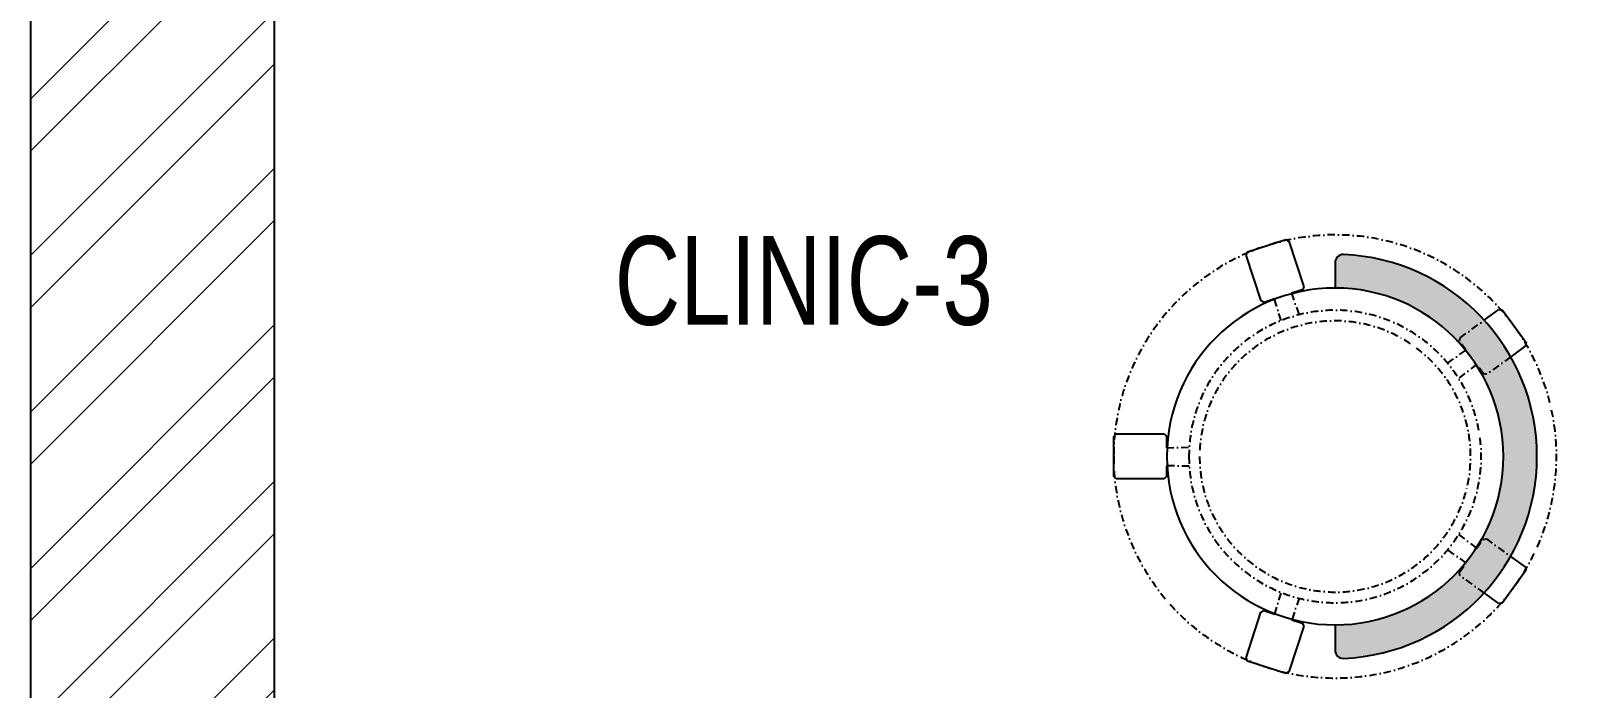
# Model space of a CAD drawing. Header units: feet. Extents: x 3163340 to 3169606, y -5539336 to -5517086.
# Drawn here: x 3163340 to 3165084, y -5523644 to -5522903 of the extents above; entities that cross this region are included whole.
import ezdxf

# ---------------------------------------------------------------- set-up
doc = ezdxf.new("R2010")
doc.units = ezdxf.units.FT
doc.header["$LTSCALE"] = 33
doc.header["$MEASUREMENT"] = 0
doc.linetypes.add('DASHDOT2', pattern=[0.5, 0.25, -0.125, 0, -0.125])
doc.layers.add('A-WALL', color=1, linetype='Continuous')
for name, color, linetype, lineweight in [('HATCH', 9, 'Continuous', 9), ('LENS-FURNITURE', 13, 'Continuous', 9), ('LENS-TEXT', 31, 'Continuous', 5), ('LENS_DIMENSION', 193, 'Continuous', 0), ('LN-ELEVATION-1', 81, 'Continuous', 25), ('LN-HATCH', 251, 'Continuous', 0)]:
    doc.layers.add(name, color=color, linetype=linetype, lineweight=lineweight)
doc.styles.add('LK TXT', font='GILC____.TTF', dxfattribs={"height": 100})

# ---------------------------------------------------------------- blocks, each defined once
blk = doc.blocks.new('A$Cd4c29eb0')
at = {"layer": 'LN-HATCH'}
h = blk.add_hatch(dxfattribs=at)
h.set_pattern_fill('ANSI32', color=256, scale=333, angle=180)
h.set_pattern_definition([(225, (-9279711.251127008, 5293179.774626577), (88.29995930067012, -88.29995930067015), []), (225, (-9279770.117766444, 5293179.774626577), (88.29995930067012, -88.29995930067015), [])])
h.paths.add_polyline_path([(275, 12632), (275, 18576), (0, 18576), (0, 12632)])
h.paths.add_polyline_path([(265, 6618), (265, 12143), (0, 12143), (0, 6618)])
h.paths.add_polyline_path([(250, 3975), (250, 6132), (0, 6132), (0, 3975)])
h.paths.add_polyline_path([(230, 928), (230, 3489), (0, 3489), (0, 928)])
h.paths.add_polyline_path([(5467.931985257194, 21764.7294342909), (5467.931985257194, 22028.90002438985), (45, 18965.02526698261), (355, 18965.02526698261), (355, 18876)])
at = {"layer": 'A-WALL'}
for p, q in [((0, 12632), (0, 18576)), ((275, 12632), (275, 18576))]:
    blk.add_line(p, q, dxfattribs=at)
blk = doc.blocks.new('DR STOOL')
at = {"layer": 'HATCH'}
h = blk.add_hatch(dxfattribs=at)
h.set_pattern_fill('ANSI36', color=250, angle=-90.00000000000001)
h.set_pattern_definition([(315, (-227.8099174643867, 917.3997257252777), (6.173926083235043, -1.683798022700468), [7.9375, -1.587499999999999, 0, -1.587499999999999])])
edge = h.paths.add_edge_path()
edge.add_line((-190.0000000041909, 4.511094e-10), (-218.6899174675346, 4.511094e-10))
edge.add_arc((-218.6899174670689, 9.120000000388245), 9.119999999940092, 177.6119845363388, 269.9999999996136, ccw=False)
edge.add_arc((-1.8626451e-09, 3.565219e-10), 228.000000002257, 2.3880154632688004, 177.6119845367313, ccw=False)
edge.add_arc((218.6899174633436, 9.120000000497384), 9.120000000051716, -90.00000000034493, 2.3880154629299, ccw=False)
edge.add_line((218.6899174633436, 4.511094e-10), (190, 4.511094e-10))
edge.add_arc((-1.8626451e-09, 4.511094e-10), 190.000000001979, -1.27e-14, 180)
at = {"layer": 'LN-ELEVATION-1', "color": 1, "ltscale": 100}
for p, q in [((-128.6221585394814, 215.4841044476634), (-165.2704676063731, 189.0243927398114)), ((-124.7228340068832, 214.8545704018979), (-128.6221585394814, 215.4841044476634)), ((-112.6981821293011, 198.1996966340157), (-124.7228340068832, 214.8545704018979)), ((124.7553772013634, 214.9803744515593), (112.5488144652918, 198.2845540212292)), ((128.7014972954057, 215.5933048763618), (124.7553772013634, 214.9803744515593)), ((128.7014972954057, 215.5933048763618), (124.7553772013634, 214.9803744515593)), ((165.1911288509145, 188.915192311113), (128.7014972954057, 215.5933048763618)), ((165.1911288509145, 188.915192311113), (128.7014972954057, 215.5933048763618)), ((-165.2704676063731, 189.0243927398114), (-165.9069543029182, 185.0820035930228)), ((-165.9069543029182, 185.0820035930228), (-153.8003208162263, 168.3135803133482)), ((153.6734594982117, 168.4294150282658), (165.7973639420234, 185.0121775862135)), ((165.7973639420234, 185.0121775862135), (165.1911288509145, 188.915192311113)), ((165.7973639420234, 185.0121775862135), (165.1911288509145, 188.915192311113)), ((-242.9550312487409, -52.24013893969095), (-244.7482102331705, -55.75945052818861)), ((-191.2928382232785, -35.45407700946089), (-242.9550312487409, -52.24013893969095)), ((-187.9259491492994, -37.1695928365807), (-191.2928382232785, -35.45407700946089)), ((-184.1424400564283, -48.81403796559607), (-187.9259491492994, -37.1695928365807)), ((188.0651108901948, -36.96233201187715), (184.0504167033359, -49.19388854173303)), ((191.3981811110861, -35.27656588272658), (188.0651108901948, -36.96233201187715)), ((243.0100176925771, -52.21682526778022), (191.3981811110861, -35.27656588272658)), ((244.8123673382215, -55.78040257930116), (243.0100176925771, -52.21682526778022)), ((-244.7482102331705, -55.75945052818861), (-230.7800458371639, -98.74904560100549)), ((-173.8639617776498, -80.4479453730819), (-177.8421125086024, -68.2044548037811)), ((177.6922140880488, -68.56540505095472), (173.8739495249465, -80.1985000452405)), ((230.715890809428, -98.7280946081737), (244.8123673382215, -55.78040257930116)), ((-227.2218665438704, -100.5620286722478), (-175.5596735184081, -83.7759667420105)), ((-175.5596735184081, -83.7759667420105), (-173.8639617776498, -80.4479453730819)), ((173.8739495249465, -80.1985000452405), (175.5794035866856, -83.5704969359358)), ((175.5794035866856, -83.5704969359358), (227.1912401677109, -100.5107563209894)), ((-230.7800458371639, -98.74904560100549), (-227.2218665438704, -100.5620286722478)), ((227.1912401677109, -100.5107563209894), (230.715890809428, -98.7280946081737)), ((-22.72193054761737, -190.2142363802995), (-25.39390889601782, -192.886214728569)), ((-10.47823652112856, -190.2142363802995), (-22.72193054761737, -190.2142363802995)), ((22.78362171910703, -190.2142363802995), (9.910054048988968, -190.2142363802995)), ((25.42475448176265, -192.8553691428751), (22.78362171910703, -190.2142363802995)), ((-25.39390889601782, -192.886214728569), (-25.39390889601782, -247.2070584567482)), ((25.42475448176265, -247.1762128710543), (25.42475448176265, -192.8553691428751)), ((-25.39390889601782, -247.2070584567482), (-22.60096735274419, -250)), ((-22.60096735274419, -250), (22.60096735274419, -250)), ((22.60096735274419, -250), (25.42475448176265, -247.1762128710543))]:
    blk.add_line(p, q, dxfattribs=at)
at = {"layer": 'LN-ELEVATION-1', "linetype": 'DASHDOT2'}
for p, q in [((-92.92521573789418, 170.8129362839827), (-112.6981821293011, 198.1996966340157)), ((112.5488144652918, 198.2845540212292), (92.69529851106927, 171.1294289919315)), ((-153.8003208162263, 168.3135803133482), (-134.1093360339291, 141.0403694751003)), ((-103.4542870586738, 159.9154408004979), (-93.52748446213081, 167.0824927485227)), ((-88.15393704269081, 139.4771787207864), (-103.4542870586738, 159.9154408004979)), ((-93.52748446213081, 167.0824927485227), (-92.92521573789418, 170.8129362839827)), ((103.6608748426661, 159.8406005539291), (88.19885099539533, 139.4487815762331)), ((92.69529851106927, 171.1294289919315), (93.26858203159645, 167.4385604566923)), ((93.26858203159645, 167.4385604566923), (103.6608748426661, 159.8406005539291)), ((133.7372852512635, 141.1612321265929), (153.6734594982117, 168.4294150282658)), ((-134.1093360339291, 141.0403694751003), (-130.4219571123831, 140.4450534014686)), ((-130.4219571123831, 140.4450534014686), (-119.9844727469608, 147.9808124662595)), ((-119.9844727469608, 147.9808124662595), (-105.3687285655178, 126.9741353208374)), ((105.4096150295809, 126.94019481352), (120.1194891873747, 147.8074627162714)), ((120.1194891873747, 147.8074627162714), (130.0033113472163, 140.5812532722048)), ((130.0033113472163, 140.5812532722048), (133.7372852512635, 141.1612321265929)), ((-159.954806596972, -40.49024384317454), (-184.1424400564283, -48.81403796559607)), ((184.0504167033359, -49.19388854173303), (159.8786162491887, -40.79004861696012)), ((-177.8421125086024, -68.2044548037811), (-153.4148110738024, -60.73628028803068)), ((153.3006618716754, -61.02382378749462), (177.6922140880488, -68.56540505095472)), ((-10.92024635523557, -164.6382343793375), (-10.47823652112856, -190.2142363802995)), ((9.910054048988968, -190.2142363802995), (10.35584833659231, -164.674698740353))]:
    blk.add_line(p, q, dxfattribs=at)
at = {"layer": 'LN-ELEVATION-1', "color": 1, "ltscale": 100}
blk.add_lwpolyline([(-190.0000000023283, 0), (-218.6899174656719, 0, -0.4264743413925903), (-227.8019973598421, 9.5, -0.959166304662544), (227.8019973593764, 9.5, -0.4264743413925903), (218.6899174647406, 0), (190.0000000013969, 0)], format="xyb", dxfattribs=at)
at = {"layer": 'LN-ELEVATION-1', "linetype": 'DASHDOT2'}
for radius in [250, 165, 153]:
    blk.add_circle((0, 0), radius, dxfattribs=at)
at = {"layer": 'LN-ELEVATION-1', "color": 1, "ltscale": 100}
blk.add_circle((0, 0), 190, dxfattribs=at)

msp = doc.modelspace()

# ---------------------------------------------------------------- block references
at = {"layer": 'LENS-FURNITURE', "xscale": -1, "rotation": 270}
msp.add_blockref('DR STOOL', (3164812.222146467, -5523382.977413729), dxfattribs=at)
at = {"layer": 'LENS_DIMENSION'}
msp.add_blockref('A$Cd4c29eb0', (3163339.533487211, -5539336.116859815), dxfattribs=at)

# ---------------------------------------------------------------- texts
at = {"layer": 'LENS-TEXT', "color": 0, "linetype": 'Continuous', "ltscale": 3, "insert": (3164212.292822744, -5523185.151917579), "char_height": 100, "attachment_point": 5, "style": 'LK TXT'}
msp.add_mtext_dynamic_manual_height_columns('CLINIC-3', width=730.5073781448633, gutter_width=0.9999999999999992, heights=[0], dxfattribs=at)

doc.saveas('drawing.dxf')
